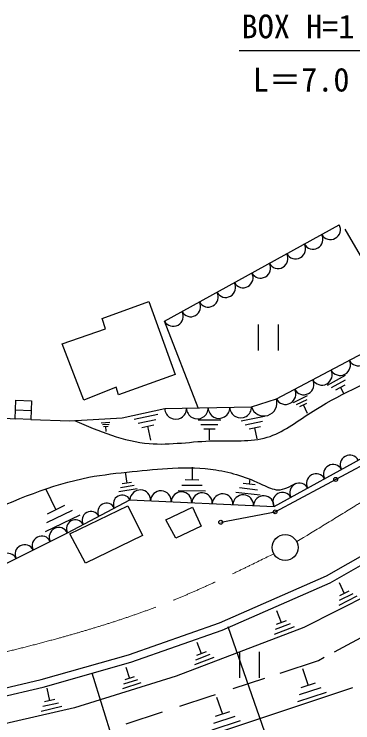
# Model space of a CAD drawing. Units: millimetres, scale not verified. Extents: x 40000 to 680000, y 20000 to 380000.
# Drawn here: x 439846 to 466038, y 272232 to 326966 of the extents above; entities that cross this region are included whole.
import ezdxf
from ezdxf.enums import TextEntityAlignment as Align

# ---------------------------------------------------------------- set-up
doc = ezdxf.new("R2010")
doc.units = ezdxf.units.MM
doc.header["$LTSCALE"] = 1000
doc.linetypes.add('CHAIN', pattern=[18.5, 12, -1.5, 3.5, -1.5])
for name, color, linetype, lineweight in [('M-BGD', 7, 'Continuous', 25), ('M-BMK', 2, 'CHAIN', 13), ('M-BMK-SRVR', 3, 'Continuous', 25), ('M-STR-STR3', 7, 'Continuous', 25), ('M-STR-STRC', 7, 'Continuous', 25)]:
    doc.layers.add(name, color=color, linetype=linetype, lineweight=lineweight)
doc.styles.add('ＭＳ ゴシック', font='')
doc.styles.get('ＭＳ ゴシック').set_extended_font_data('MS Gothic')

msp = doc.modelspace()

# ---------------------------------------------------------------- linework, layer by layer
at = {"layer": 'M-BGD'}
for p, q in [((451471, 303252), (464983, 310706)), ((469980, 302471), (465457, 310371)), ((446655, 303458), (450273, 304770)), ((450273, 304770), (452304, 299142)), ((446909, 302654), (446655, 303458)), ((454068, 296550), (451471, 303252)), ((458754, 300993), (458754, 302993)), ((460254, 302993), (460254, 300993)), ((443566, 301512), (446909, 302654)), ((460125, 297250), (469980, 302471)), ((445237, 297153), (443566, 301512)), ((452304, 299142), (447924, 297577)), ((464068, 298320), (465478, 299090)), ((464398, 298140), (465458, 298720)), ((464728, 297950), (465438, 298340)), ((447734, 298148), (445237, 297153)), ((447924, 297577), (447734, 298148)), ((465354, 297671), (465088, 298150)), ((458199, 296636), (460125, 297250)), ((461440, 296962), (462540, 297502)), ((461690, 296812), (462510, 297212)), ((439928, 295706), (439984, 297157)), ((439984, 297157), (441183, 297111)), ((441183, 297111), (441127, 295660)), ((461930, 296662), (462480, 296922)), ((462530, 296132), (462210, 296792)), ((441153, 296328), (439954, 296374)), ((448205, 295799), (451499, 296497)), ((451499, 296497), (458199, 296636)), ((438789, 295787), (439928, 295706)), ((441127, 295660), (439928, 295706)), ((441127, 295660), (444157, 295548)), ((444157, 295548), (448205, 295799)), ((449116, 295692), (450946, 296072)), ((449426, 295372), (450796, 295662)), ((454070, 295636), (455820, 295636)), ((457408, 295557), (459208, 295927)), ((446566, 295402), (447256, 295442)), ((446666, 295272), (447186, 295302)), ((446756, 295132), (447106, 295152)), ((446956, 294732), (446936, 295142)), ((449726, 295052), (450646, 295242)), ((450416, 294052), (450186, 295152)), ((454290, 295286), (455600, 295286)), ((457708, 295247), (459058, 295527)), ((458008, 294937), (458908, 295117)), ((458639, 294168), (458458, 295027)), ((454510, 294936), (455380, 294936)), ((454954, 294063), (454950, 294936)), ((459945, 288930), (469066, 293951)), ((460034, 288527), (469383, 293542)), ((453604, 291972), (453605, 290992)), ((464009, 283579), (478969, 292181)), ((448442, 291592), (448562, 290752)), ((464279, 283042), (479268, 291661)), ((448912, 290802), (448202, 290692)), ((454135, 290982), (453075, 290992)), ((458481, 290606), (457551, 290716)), ((458065, 291076), (458021, 290666)), ((442297, 290291), (443077, 288691)), ((449352, 290292), (447942, 290062)), ((449132, 290552), (448072, 290382)), ((454655, 290132), (452535, 290152)), ((454395, 290562), (452805, 290572)), ((458671, 290206), (457271, 290376)), ((458861, 289806), (456991, 290026)), ((443747, 289011), (442407, 288361)), ((443960, 286909), (448803, 289464)), ((448803, 289464), (459945, 288930)), ((444337, 288641), (442337, 287671)), ((444144, 286817), (448638, 288994)), ((448638, 288994), (449769, 286704)), ((451578, 287920), (453641, 288881)), ((453641, 288881), (454320, 287411)), ((455821, 287724), (460034, 288527)), ((444927, 288271), (442257, 286971)), ((452341, 286506), (451578, 287920)), ((454320, 287411), (452341, 286506)), ((436028, 282928), (443960, 286909)), ((445360, 284556), (444144, 286817)), ((449769, 286704), (445360, 284556)), ((455722, 279947), (464009, 283579)), ((455942, 279389), (464279, 283042)), ((464976, 283062), (465366, 282222)), ((467483, 282241), (462242, 279607)), ((466356, 282002), (464946, 281292)), ((466036, 282202), (464976, 281672)), ((465716, 282392), (465006, 282042)), ((460136, 280902), (460496, 279972)), ((448688, 277478), (455722, 279947)), ((461196, 279882), (460026, 279442)), ((460886, 280112), (460106, 279822)), ((448869, 276906), (455942, 279389)), ((462242, 279607), (452379, 275845)), ((461506, 279642), (459946, 279052)), ((464614, 277723), (467526, 279291)), ((453976, 278472), (454316, 277582)), ((454986, 277502), (453876, 277072)), ((454686, 277722), (453946, 277442)), ((457281, 277720), (457281, 275720)), ((458781, 277720), (458781, 275720)), ((441927, 275567), (448688, 277478)), ((455286, 277272), (453796, 276702)), ((460412, 276074), (463371, 277054)), ((463371, 277054), (463828, 277300)), ((442077, 274986), (448869, 276906)), ((448486, 276522), (448756, 275662)), ((462136, 276432), (462576, 275112)), ((426474, 271972), (441927, 275567)), ((452379, 275845), (444505, 273399)), ((449646, 275312), (448216, 274862)), ((449386, 275542), (448306, 275212)), ((449116, 275772), (448396, 275552)), ((456789, 274874), (459225, 275681)), ((426573, 271379), (442077, 274986)), ((440579, 266521), (466040, 274952)), ((442366, 274902), (442586, 273942)), ((463556, 274942), (461896, 274392)), ((463126, 275292), (462026, 274922)), ((452665, 273516), (455013, 274286)), ((455013, 274286), (455424, 274422)), ((455506, 274222), (455946, 272902)), ((463976, 274582), (461766, 273852)), ((443266, 273762), (442066, 273482)), ((442986, 274032), (442186, 273852)), ((444505, 273399), (426768, 269287)), ((443536, 273482), (441936, 273112)), ((448516, 272157), (451312, 273073)), ((456916, 272732), (455266, 272192)), ((456496, 273082), (455396, 272722)), ((457336, 272382), (455136, 271662))]:
    msp.add_line(p, q, dxfattribs=at)
for centre in [(464708, 291034), (460034, 288527), (455821, 287724)]:
    msp.add_circle(centre, 150, dxfattribs=at)
for centre, radius, start, end in [((464307, 310333), 772, 208.8835, 28.8834), ((462956, 309588), 772, 208.8835, 28.8834), ((461605, 308843), 772, 208.8835, 28.8834), ((460254, 308097), 772, 208.8835, 28.8834), ((458903, 307352), 772, 208.8835, 28.8834), ((457552, 306607), 772, 208.8835, 28.8834), ((456200, 305861), 772, 208.8835, 28.8834), ((454849, 305116), 772, 208.8835, 28.8834), ((453498, 304370), 772, 208.8835, 28.8834), ((452147, 303625), 772, 208.8835, 28.8834), ((466460, 300606), 797, 207.9122, 27.9122), ((465053, 299861), 797, 207.9122, 27.9122), ((463645, 299115), 797, 207.9122, 27.9122), ((462237, 298369), 797, 207.9122, 27.9122), ((460829, 297623), 797, 207.9122, 27.9122), ((459162, 296943), 1011, 197.6844, 17.6844), ((452337, 296514), 838, 181.1935, 1.1935), ((454012, 296549), 838, 181.1935, 1.1935), ((455687, 296584), 838, 181.1935, 1.1935), ((457362, 296619), 838, 181.1935, 1.1935), ((465809, 292158), 744, 28.8323, 208.8323), ((464506, 291440), 744, 28.8323, 208.8323), ((463203, 290723), 744, 28.8323, 208.8323), ((461900, 290006), 744, 28.8323, 208.8323), ((449599, 289426), 797, 357.2519, 177.2519), ((451191, 289350), 797, 357.2519, 177.2519), ((448198, 289145), 684, 27.8165, 207.8165), ((452782, 289273), 797, 357.2519, 177.2519), ((454374, 289197), 797, 357.2519, 177.2519), ((455966, 289121), 797, 357.2519, 177.2519), ((457557, 289044), 797, 357.2519, 177.2519), ((459149, 288968), 797, 357.2519, 177.2519), ((460596, 289288), 744, 28.8323, 208.8323), ((446987, 288506), 684, 27.8165, 207.8165), ((445776, 287867), 684, 27.8165, 207.8165), ((444566, 287229), 684, 27.8165, 207.8165), ((443299, 286578), 740, 26.6508, 206.6508), ((441977, 285914), 740, 26.6508, 206.6508), ((440655, 285250), 740, 26.6508, 206.6508), ((439333, 284587), 740, 26.6508, 206.6508)]:
    msp.add_arc(centre, radius, start, end, dxfattribs=at)
for points, knots in [([(444517, 295570), (446424, 294764), (448330, 293958), (450295, 293798), (451929, 293665), (453604, 293978), (455318, 294018), (456717, 294051), (458143, 293900), (459415, 294283), (460608, 294641), (461666, 295467), (462764, 296177), (464902, 297560), (467194, 298504), (469373, 299702), (470756, 300463), (472095, 301326), (473383, 302257), (475354, 303683), (477208, 305268), (478890, 307016), (479815, 307976), (480687, 308986), (481560, 309995)], [0, 0, 0, 0, 1, 1, 1, 2, 2, 2, 3, 3, 3, 4, 4, 4, 5, 5, 5, 6, 6, 6, 7, 7, 7, 8, 8, 8, 8]), ([(437157, 288217), (439925, 289430), (442694, 290643), (445625, 291198), (446727, 291407), (447853, 291523), (448973, 291639), (450015, 291747), (451051, 291854), (452101, 291903), (453222, 291956), (454358, 291941), (455450, 291771), (456685, 291579), (457864, 291187), (459063, 290626), (459460, 290440), (459858, 290235), (460253, 290229), (460715, 290222), (461171, 290486), (461627, 290750)], [0, 0, 0, 0, 1, 1, 1, 2, 2, 2, 3, 3, 3, 4, 4, 4, 5, 5, 5, 6, 6, 6, 7, 7, 7, 7])]:
    msp.add_open_spline(points, degree=3, knots=knots, dxfattribs=at)
at = {"layer": 'M-BMK'}
for points, knots in [([(461701, 286229), (464529, 287946), (467356, 289662), (470134, 291465), (472230, 292825), (474297, 294234), (476236, 295804), (477976, 297212), (479613, 298750), (481185, 300346), (483230, 302422), (485166, 304596), (487084, 306787), (489384, 309416), (491658, 312067), (493931, 314719)], [0, 0, 0, 0, 1, 1, 1, 2, 2, 2, 3, 3, 3, 4, 4, 4, 5, 5, 5, 5]), ([(421024, 274848), (424545, 275219), (428065, 275590), (431555, 276159), (435485, 276800), (439375, 277693), (443223, 278752), (446141, 279555), (449035, 280455), (451840, 281574), (454592, 282671), (457259, 283980), (459925, 285289)], [0, 0, 0, 0, 1, 1, 1, 2, 2, 2, 3, 3, 3, 4, 4, 4, 4])]:
    msp.add_open_spline(points, degree=3, knots=knots, dxfattribs=at)
at = {"layer": 'M-BMK-SRVR'}
msp.add_circle((460801, 285772), 1000, dxfattribs=at)
at = {"layer": 'M-STR-STR3'}
msp.add_line((457236, 324166), (477208, 324166), dxfattribs=at)
at = {"layer": 'M-STR-STRC'}
for p, q in [((463452, 259423), (456390, 279656)), ((451775, 257255), (445875, 276059))]:
    msp.add_line(p, q, dxfattribs=at)

# ---------------------------------------------------------------- texts
at = {"layer": 'M-STR-STR3', "style": 'ＭＳ ゴシック'}
for s, p in [('BOX H=1.2 W=1.0', (457431, 324553)), ('L＝7.0', (458292, 320443))]:
    msp.add_text(s, height=1833, dxfattribs=at).set_placement(p, align=Align.BOTTOM_LEFT)

doc.saveas('drawing.dxf')
